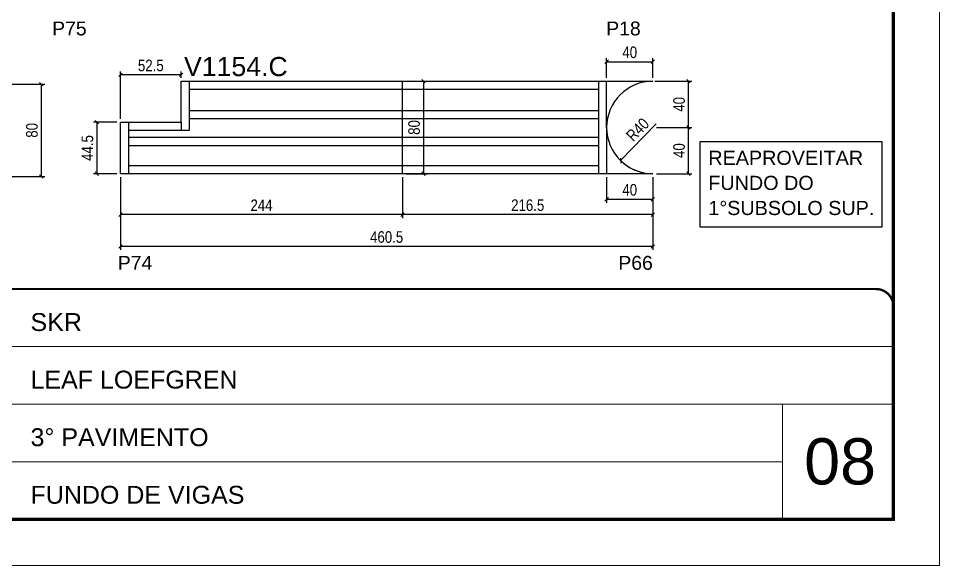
# Model space of a CAD drawing. Extents: x 1959 to 8212, y 239 to 4735.
# Drawn here: x 7416 to 8212, y 2537 to 3010 of the extents above; entities that cross this region are included whole.
import ezdxf

# ---------------------------------------------------------------- set-up
doc = ezdxf.new("R2010")
doc.units = 0
doc.linetypes.add('CONTINUO', pattern=[0])
doc.linetypes.add('DASHED', pattern=[0.75, 0.5, -0.25])
for name, color, linetype in [('5', 5, 'Continuous'), ('COTA', 241, 'Continuous'), ('NOMENCLATURA', 7, 'Continuous'), ('Painéis', 200, 'Continuous'), ('SARR_2.2x7', 40, 'Continuous')]:
    doc.layers.add(name, color=color, linetype=linetype)
for name, color, linetype, lineweight in [('CARIMBO', 255, 'Continuous', 9), ('Folhas', 255, 'Continuous', 9), ('SARRAFO DE PRESSAO', 251, 'DASHED', 9)]:
    doc.layers.add(name, color=color, linetype=linetype, lineweight=lineweight)
doc.styles.add('ARIAL', font='arial.ttf')
doc.styles.add('COTA TECNICA', font='techl___.ttf', dxfattribs={"height": 10})
doc.styles.get("Standard").update_dxf_attribs({"font": 'arial.ttf'})
doc.dimstyles.new('PAINEL', dxfattribs={"dimtxt": 10, "dimasz": 3, "dimexe": 3, "dimexo": 3, "dimgap": 3, "dimtad": 1, "dimdec": 1, "dimzin": 12, "dimdsep": 46, "dimtxsty": 'COTA TECNICA', "dimblk1": 'OBLIQUE', "dimblk2": 'OBLIQUE', "dimsah": 1, "dimcen": 0.9, "dimclrd": 4, "dimclre": 4, "dimclrt": 240, "dimadec": 1, "dimazin": 3, "dimtfac": 1, "dimtdec": 1, "dimtmove": 0, "dimatfit": 3, "dimfxl": 1, "dimtolj": 1, "dimtzin": 12, "dimarcsym": 0})

# ---------------------------------------------------------------- blocks, each defined once
blk = doc.blocks.new('9999999999')
at = {"color": 30, "linetype": 'CONTINUO'}
for p, q in [((98564.56, 34379.64), (99583.98, 34379.64)), ((98564.56, 34329.83), (99487.98, 34329.83)), ((99583.98, 34329.83), (99487.98, 34329.83)), ((99487.98, 34329.83), (99487.98, 34230.21)), ((98564.56, 34280.02), (99487.98, 34280.02))]:
    blk.add_line(p, q, dxfattribs=at)
at = {"color": 30, "linetype": 'CONTINUO', "const_width": 2}
blk.add_lwpolyline([(99583.98, 34230.21), (99583.98, 34414.45, 0.414214), (99568.98, 34429.45), (98228.98, 34429.45, 0.414214), (98213.98, 34414.45), (98213.98, 34245.21, 0.414214), (98228.98, 34230.21), (99583.98, 34230.21)], format="xyb", dxfattribs=at)
at = {"layer": 'Folhas'}
blk.add_lwpolyline([(98138.98, 34190.21), (99623.98, 34190.21), (99623.98, 35240.21), (98138.98, 35240.21)], close=True, dxfattribs=at)
at = {"layer": 'Folhas', "color": 30, "const_width": 3}
blk.add_lwpolyline([(98213.98, 34230.21), (99583.98, 34230.21), (99583.98, 35200.21), (98213.98, 35200.21)], close=True, dxfattribs=at)
at = {"color": 7, "linetype": 'Continuous', "ltscale": 5, "style": 'ARIAL'}
for s, height, p in [('SKR', 15.483, (98837.68, 34393.13)), ('LEAF LOEFGREN', 15.4829, (98837.68, 34343.32)), ('3° PAVIMENTO', 15.4829, (98837.68, 34293.51)), ('FUNDO DE VIGAS', 15.4829, (98837.68, 34243.7))]:
    blk.add_text(s, height=height, dxfattribs=at).set_placement(p)
blk = doc.blocks.new('_Oblique')
at = {"color": 0, "linetype": 'ByBlock', "lineweight": -2}
blk.add_line((-0.5, -0.5), (0.5, 0.5), dxfattribs=at)
blk = doc.blocks.new('*D977')
at = {"layer": 'COTA', "color": 4, "lineweight": -2, "transparency": 16777216}
for p, q in [((7368.52, 2953.14), (7438.37, 2953.14)), ((7435.37, 2873.14), (7435.37, 2953.14)), ((7322.02, 2873.14), (7438.37, 2873.14))]:
    blk.add_line(p, q, dxfattribs=at)
at = {"layer": 'Defpoints', "color": 0, "transparency": 16777216}
for p in [(7365.52, 2953.14), (7435.37, 2953.14), (7319.02, 2873.14)]:
    blk.add_point(p, dxfattribs=at)
at = {"layer": 'COTA', "color": 4, "lineweight": -2, "transparency": 16777216, "xscale": 3, "yscale": 3, "zscale": 3}
for p, rotation in [((7435.37, 2953.14), 90), ((7435.37, 2873.14), 270)]:
    blk.add_blockref('_Oblique', p, dxfattribs=dict(at, rotation=rotation))
at = {"layer": 'COTA', "color": 240, "transparency": 16777216, "insert": (7427.24, 2913.14), "char_height": 10, "attachment_point": 5, "rotation": 90, "style": 'COTA TECNICA'}
blk.add_mtext('\\A1;80', dxfattribs=at)
blk = doc.blocks.new('*D987')
at = {"layer": 'COTA', "color": 4, "lineweight": -2, "transparency": 16777216}
for p, q in [((7503.78, 2872.64), (7503.78, 2809.71)), ((7964.28, 2872.64), (7964.28, 2809.71)), ((7964.28, 2812.71), (7503.78, 2812.71))]:
    blk.add_line(p, q, dxfattribs=at)
at = {"layer": 'Defpoints', "color": 0, "transparency": 16777216}
for p in [(7503.78, 2875.64), (7964.28, 2875.64), (7503.78, 2812.71)]:
    blk.add_point(p, dxfattribs=at)
at = {"layer": 'COTA', "color": 4, "lineweight": -2, "transparency": 16777216, "xscale": 3, "yscale": 3, "zscale": 3, "rotation": 180}
blk.add_blockref('_Oblique', (7503.78, 2812.71), dxfattribs=at)
at = {"layer": 'COTA', "color": 4, "lineweight": -2, "transparency": 16777216, "xscale": 3, "yscale": 3, "zscale": 3}
blk.add_blockref('_Oblique', (7964.28, 2812.71), dxfattribs=at)
at = {"layer": 'COTA', "color": 240, "transparency": 16777216, "insert": (7734.03, 2820.82), "char_height": 10, "attachment_point": 5, "style": 'COTA TECNICA'}
blk.add_mtext('\\A1;460.5', dxfattribs=at)
blk = doc.blocks.new('*D988')
at = {"layer": 'COTA', "color": 4, "lineweight": -2, "transparency": 16777216}
for p, q in [((7967.28, 2915.64), (7998.09, 2915.64)), ((7995.09, 2875.64), (7995.09, 2915.64)), ((7967.28, 2875.64), (7998.09, 2875.64))]:
    blk.add_line(p, q, dxfattribs=at)
at = {"layer": 'Defpoints', "color": 0, "transparency": 16777216}
for p in [(7964.28, 2915.64), (7995.09, 2915.64), (7964.28, 2875.64)]:
    blk.add_point(p, dxfattribs=at)
at = {"layer": 'COTA', "color": 4, "lineweight": -2, "transparency": 16777216, "xscale": 3, "yscale": 3, "zscale": 3}
for p, rotation in [((7995.09, 2915.64), 90), ((7995.09, 2875.64), 270)]:
    blk.add_blockref('_Oblique', p, dxfattribs=dict(at, rotation=rotation))
at = {"layer": 'COTA', "color": 240, "transparency": 16777216, "insert": (7986.99, 2895.64), "char_height": 10, "attachment_point": 5, "rotation": 90, "style": 'COTA TECNICA'}
blk.add_mtext('\\A1;40', dxfattribs=at)
blk = doc.blocks.new('*D989')
at = {"layer": 'COTA', "color": 4, "lineweight": -2, "transparency": 16777216}
for p, q in [((7966.01, 2955.62), (7998.09, 2955.62)), ((7995.09, 2915.64), (7995.09, 2955.62)), ((7967.28, 2915.64), (7998.09, 2915.64))]:
    blk.add_line(p, q, dxfattribs=at)
at = {"layer": 'Defpoints', "color": 0, "transparency": 16777216}
for p in [(7963.01, 2955.62), (7995.09, 2955.62), (7964.28, 2915.64)]:
    blk.add_point(p, dxfattribs=at)
at = {"layer": 'COTA', "color": 4, "lineweight": -2, "transparency": 16777216, "xscale": 3, "yscale": 3, "zscale": 3}
for p, rotation in [((7995.09, 2955.62), 90), ((7995.09, 2915.64), 270)]:
    blk.add_blockref('_Oblique', p, dxfattribs=dict(at, rotation=rotation))
at = {"layer": 'COTA', "color": 240, "transparency": 16777216, "insert": (7986.99, 2935.63), "char_height": 10, "attachment_point": 5, "rotation": 90, "style": 'COTA TECNICA'}
blk.add_mtext('\\A1;40', dxfattribs=at)
blk = doc.blocks.new('*D990')
at = {"layer": 'COTA', "color": 4, "lineweight": -2, "transparency": 16777216}
for p, q in [((7924.28, 2958.64), (7924.28, 2975.53)), ((7924.28, 2972.53), (7964.28, 2972.53)), ((7964.28, 2958.64), (7964.28, 2975.53))]:
    blk.add_line(p, q, dxfattribs=at)
at = {"layer": 'Defpoints', "color": 0, "transparency": 16777216}
for p in [(7964.28, 2972.53), (7924.28, 2955.64), (7964.28, 2955.64)]:
    blk.add_point(p, dxfattribs=at)
at = {"layer": 'COTA', "color": 4, "lineweight": -2, "transparency": 16777216, "xscale": 3, "yscale": 3, "zscale": 3, "rotation": 180}
blk.add_blockref('_Oblique', (7924.28, 2972.53), dxfattribs=at)
at = {"layer": 'COTA', "color": 4, "lineweight": -2, "transparency": 16777216, "xscale": 3, "yscale": 3, "zscale": 3}
blk.add_blockref('_Oblique', (7964.28, 2972.53), dxfattribs=at)
at = {"layer": 'COTA', "color": 240, "transparency": 16777216, "insert": (7944.28, 2980.63), "char_height": 10, "attachment_point": 5, "style": 'COTA TECNICA'}
blk.add_mtext('\\A1;40', dxfattribs=at)
blk = doc.blocks.new('*D984')
at = {"layer": 'COTA', "color": 4, "lineweight": -2, "transparency": 16777216}
for p, q in [((7924.28, 2872.64), (7924.28, 2850.52)), ((7964.28, 2872.64), (7964.28, 2850.52)), ((7924.28, 2853.52), (7964.28, 2853.52))]:
    blk.add_line(p, q, dxfattribs=at)
at = {"layer": 'Defpoints', "color": 0, "transparency": 16777216}
for p in [(7924.28, 2875.64), (7964.28, 2875.64), (7964.28, 2853.52)]:
    blk.add_point(p, dxfattribs=at)
at = {"layer": 'COTA', "color": 4, "lineweight": -2, "transparency": 16777216, "xscale": 3, "yscale": 3, "zscale": 3, "rotation": 180}
blk.add_blockref('_Oblique', (7924.28, 2853.52), dxfattribs=at)
at = {"layer": 'COTA', "color": 4, "lineweight": -2, "transparency": 16777216, "xscale": 3, "yscale": 3, "zscale": 3}
blk.add_blockref('_Oblique', (7964.28, 2853.52), dxfattribs=at)
at = {"layer": 'COTA', "color": 240, "transparency": 16777216, "insert": (7944.28, 2861.62), "char_height": 10, "attachment_point": 5, "style": 'COTA TECNICA'}
blk.add_mtext('\\A1;40', dxfattribs=at)
blk = doc.blocks.new('*D985')
at = {"layer": 'COTA', "color": 4, "lineweight": -2, "transparency": 16777216}
blk.add_line((7967.26, 2918.7), (7936.41, 2886.95), dxfattribs=at)
blk.add_arc((7964.28, 2915.64), 40, 221.53383, 265.70282, dxfattribs=at)
at = {"layer": 'Defpoints', "color": 0, "transparency": 16777216}
for p in [(7964.28, 2915.64), (7936.41, 2886.95)]:
    blk.add_point(p, dxfattribs=at)
at = {"layer": 'COTA', "color": 4, "lineweight": -2, "transparency": 16777216, "xscale": 3, "yscale": 3, "zscale": 3, "rotation": 225.8310120343895}
blk.add_blockref('_Oblique', (7936.41, 2886.95), dxfattribs=at)
at = {"layer": 'COTA', "color": 240, "transparency": 16777216, "insert": (7951.15, 2913.75), "char_height": 10, "attachment_point": 5, "rotation": 45.83101, "style": 'COTA TECNICA'}
blk.add_mtext('\\A1;R40', dxfattribs=at)
blk = doc.blocks.new('*D991')
at = {"layer": 'COTA', "color": 4, "lineweight": -2, "transparency": 16777216}
for p, q in [((7747.78, 2872.64), (7747.78, 2837.24)), ((7964.28, 2872.64), (7964.28, 2837.24)), ((7964.28, 2840.24), (7747.78, 2840.24))]:
    blk.add_line(p, q, dxfattribs=at)
at = {"layer": 'Defpoints', "color": 0, "transparency": 16777216}
for p in [(7747.78, 2875.64), (7964.28, 2875.64), (7747.78, 2840.24)]:
    blk.add_point(p, dxfattribs=at)
at = {"layer": 'COTA', "color": 4, "lineweight": -2, "transparency": 16777216, "xscale": 3, "yscale": 3, "zscale": 3, "rotation": 180}
blk.add_blockref('_Oblique', (7747.78, 2840.24), dxfattribs=at)
at = {"layer": 'COTA', "color": 4, "lineweight": -2, "transparency": 16777216, "xscale": 3, "yscale": 3, "zscale": 3}
blk.add_blockref('_Oblique', (7964.28, 2840.24), dxfattribs=at)
at = {"layer": 'COTA', "color": 240, "transparency": 16777216, "insert": (7856.03, 2848.35), "char_height": 10, "attachment_point": 5, "style": 'COTA TECNICA'}
blk.add_mtext('\\A1;216.5', dxfattribs=at)
blk = doc.blocks.new('*D986')
at = {"layer": 'COTA', "color": 4, "lineweight": -2, "transparency": 16777216}
for p, q in [((7500.78, 2920.14), (7480.32, 2920.14)), ((7483.32, 2920.14), (7483.32, 2875.64)), ((7500.78, 2875.64), (7480.32, 2875.64))]:
    blk.add_line(p, q, dxfattribs=at)
at = {"layer": 'Defpoints', "color": 0, "transparency": 16777216}
for p in [(7503.78, 2920.14), (7483.32, 2875.64), (7503.78, 2875.64)]:
    blk.add_point(p, dxfattribs=at)
at = {"layer": 'COTA', "color": 4, "lineweight": -2, "transparency": 16777216, "xscale": 3, "yscale": 3, "zscale": 3}
for p, rotation in [((7483.32, 2920.14), 90), ((7483.32, 2875.64), 270)]:
    blk.add_blockref('_Oblique', p, dxfattribs=dict(at, rotation=rotation))
at = {"layer": 'COTA', "color": 240, "transparency": 16777216, "insert": (7475.21, 2897.89), "char_height": 10, "attachment_point": 5, "rotation": 90, "style": 'COTA TECNICA'}
blk.add_mtext('\\A1;44.5', dxfattribs=at)
blk = doc.blocks.new('*D992')
at = {"layer": 'COTA', "color": 4, "lineweight": -2, "transparency": 16777216}
for p, q in [((7503.78, 2872.64), (7503.78, 2837.24)), ((7747.78, 2872.64), (7747.78, 2837.24)), ((7747.78, 2840.24), (7503.78, 2840.24))]:
    blk.add_line(p, q, dxfattribs=at)
at = {"layer": 'Defpoints', "color": 0, "transparency": 16777216}
for p in [(7503.78, 2875.64), (7747.78, 2875.64), (7503.78, 2840.24)]:
    blk.add_point(p, dxfattribs=at)
at = {"layer": 'COTA', "color": 4, "lineweight": -2, "transparency": 16777216, "xscale": 3, "yscale": 3, "zscale": 3, "rotation": 180}
blk.add_blockref('_Oblique', (7503.78, 2840.24), dxfattribs=at)
at = {"layer": 'COTA', "color": 4, "lineweight": -2, "transparency": 16777216, "xscale": 3, "yscale": 3, "zscale": 3}
blk.add_blockref('_Oblique', (7747.78, 2840.24), dxfattribs=at)
at = {"layer": 'COTA', "color": 240, "transparency": 16777216, "insert": (7625.78, 2848.31), "char_height": 10, "attachment_point": 5, "style": 'COTA TECNICA'}
blk.add_mtext('\\A1;244', dxfattribs=at)
blk = doc.blocks.new('*D993')
at = {"layer": 'COTA', "color": 4, "lineweight": -2, "transparency": 16777216}
for p, q in [((7503.78, 2923.14), (7503.78, 2964.12)), ((7556.28, 2958.64), (7556.28, 2964.12)), ((7556.28, 2961.12), (7503.78, 2961.12))]:
    blk.add_line(p, q, dxfattribs=at)
at = {"layer": 'Defpoints', "color": 0, "transparency": 16777216}
for p in [(7503.78, 2961.12), (7556.28, 2955.64), (7503.78, 2920.14)]:
    blk.add_point(p, dxfattribs=at)
at = {"layer": 'COTA', "color": 4, "lineweight": -2, "transparency": 16777216, "xscale": 3, "yscale": 3, "zscale": 3, "rotation": 180}
blk.add_blockref('_Oblique', (7503.78, 2961.12), dxfattribs=at)
at = {"layer": 'COTA', "color": 4, "lineweight": -2, "transparency": 16777216, "xscale": 3, "yscale": 3, "zscale": 3}
blk.add_blockref('_Oblique', (7556.28, 2961.12), dxfattribs=at)
at = {"layer": 'COTA', "color": 240, "transparency": 16777216, "insert": (7530.03, 2969.23), "char_height": 10, "attachment_point": 5, "style": 'COTA TECNICA'}
blk.add_mtext('\\A1;52.5', dxfattribs=at)
blk = doc.blocks.new('*D994')
at = {"layer": 'COTA', "color": 4, "lineweight": -2, "transparency": 16777216}
for p, q in [((7750.78, 2955.64), (7768.94, 2955.64)), ((7765.94, 2955.64), (7765.94, 2875.64)), ((7750.78, 2875.64), (7768.94, 2875.64))]:
    blk.add_line(p, q, dxfattribs=at)
at = {"layer": 'Defpoints', "color": 0, "transparency": 16777216}
for p in [(7747.78, 2955.64), (7747.78, 2875.64), (7765.94, 2875.64)]:
    blk.add_point(p, dxfattribs=at)
at = {"layer": 'COTA', "color": 4, "lineweight": -2, "transparency": 16777216, "xscale": 3, "yscale": 3, "zscale": 3}
for p, rotation in [((7765.94, 2955.64), 90), ((7765.94, 2875.64), 270)]:
    blk.add_blockref('_Oblique', p, dxfattribs=dict(at, rotation=rotation))
at = {"layer": 'COTA', "color": 240, "transparency": 16777216, "insert": (7757.81, 2915.64), "char_height": 10, "attachment_point": 5, "rotation": 90, "style": 'COTA TECNICA'}
blk.add_mtext('\\A1;80', dxfattribs=at)

msp = doc.modelspace()

# ---------------------------------------------------------------- linework, layer by layer
at = {"layer": 'COTA'}
for p in [(7556.28, 2920.14), (7563.28, 2913.14)]:
    msp.add_line(p, (7556.28, 2913.14), dxfattribs=at)
msp.add_lwpolyline([(8005.27, 2903.59), (8162.23, 2903.59), (8162.23, 2829.34), (8005.27, 2829.34)], close=True, dxfattribs=at)
at = {"layer": 'Painéis'}
for p, q in [((7556.28, 2920.14), (7556.28, 2955.64)), ((7556.28, 2955.64), (7964.28, 2955.64)), ((7964.28, 2875.64), (7503.78, 2875.64))]:
    msp.add_line(p, q, dxfattribs=at)
at = {"layer": 'Painéis', "linetype": 'ByBlock'}
for p, q in [((7747.78, 2875.64), (7747.78, 2955.64)), ((7503.78, 2875.64), (7503.78, 2920.14)), ((7503.78, 2920.14), (7556.28, 2920.14))]:
    msp.add_line(p, q, dxfattribs=at)
at = {"layer": 'Painéis'}
msp.add_arc((7964.28, 2915.64), 40, 90, 270, dxfattribs=at)
at = {"layer": 'SARR_2.2x7', "linetype": 'Continuous'}
for p, q in [((7563.28, 2955.64), (7563.28, 2913.14)), ((7563.28, 2948.64), (7917.28, 2948.64)), ((7917.28, 2955.64), (7917.28, 2875.64)), ((7924.28, 2915.64), (7924.28, 2955.64)), ((7563.28, 2930.35), (7917.28, 2930.35)), ((7510.78, 2920.14), (7510.78, 2875.64)), ((7563.28, 2923.35), (7917.28, 2923.35)), ((7556.28, 2913.14), (7510.78, 2913.14)), ((7924.28, 2915.64), (7924.28, 2875.64)), ((7510.78, 2907.13), (7917.28, 2907.13)), ((7510.78, 2900.13), (7917.28, 2900.13)), ((7510.78, 2882.64), (7917.28, 2882.64))]:
    msp.add_line(p, q, dxfattribs=at)

# ---------------------------------------------------------------- block references
at = {"layer": 'SARRAFO DE PRESSAO', "color": 6, "linetype": 'ByBlock'}
msp.add_blockref('9999999999', (-91411.71, -31653.56), dxfattribs=at)

# ---------------------------------------------------------------- texts
at = {"color": 0, "linetype": 'Continuous', "ltscale": 5, "style": 'ARIAL'}
for s, height, p in [('REAPROVEITAR ', 12.2353, (8012.25, 2883.28)), ('FUNDO DO', 12.235, (8012.25, 2861.57)), ('1°SUBSOLO SUP.', 12.2353, (8012.25, 2839.86))]:
    msp.add_text(s, height=height, dxfattribs=at).set_placement(p)
at = {"layer": '5', "linetype": 'Continuous'}
for s, rotation, p in [('P75', 359.99996, (7444.71, 2995.28)), ('P18', 359.99996, (7923.95, 2995.28)), ('P66', 0.00004, (7934.42, 2792.51)), ('P74', 0.00004, (7501.52, 2792.51))]:
    msp.add_text(s, height=12, rotation=rotation, dxfattribs=at).set_placement(p)
at = {"layer": 'CARIMBO', "style": 'ARIAL'}
msp.add_text('08', height=40, dxfattribs=at).set_placement((8095.13, 2606.79))
at = {"layer": 'NOMENCLATURA', "linetype": 'Continuous'}
msp.add_text('V1154.C', height=16.5, dxfattribs=at).set_placement((7558.76, 2960.08))

# ---------------------------------------------------------------- dimensions: what is measured, and where the dimension line sits
at = {"layer": 'COTA'}
for base, p1, p2, angle, picture, middle in [((7964.28, 2972.53), (7924.28, 2955.64), (7964.28, 2955.64), 180, '*D990', (7944.28, 2980.63)), ((7503.78, 2961.12), (7556.28, 2955.64), (7503.78, 2920.14), 180, '*D993', (7530.03, 2969.23)), ((7765.94, 2875.64), (7747.78, 2955.64), (7747.78, 2875.64), 90, '*D994', (7757.81, 2915.64)), ((7995.09, 2955.62), (7964.28, 2915.64), (7963.01, 2955.62), 90, '*D989', (7986.99, 2935.63)), ((7435.37, 2953.14), (7319.02, 2873.14), (7365.52, 2953.14), 90, '*D977', (7427.24, 2913.14)), ((7483.32, 2875.64), (7503.78, 2920.14), (7503.78, 2875.64), 90, '*D986', (7475.21, 2897.89)), ((7995.09, 2915.64), (7964.28, 2875.64), (7964.28, 2915.64), 90, '*D988', (7986.99, 2895.64)), ((7503.78, 2812.71), (7964.28, 2875.64), (7503.78, 2875.64), 180, '*D987', (7734.03, 2820.82)), ((7503.78, 2840.24), (7747.78, 2875.64), (7503.78, 2875.64), 180, '*D992', (7625.78, 2848.31)), ((7747.78, 2840.24), (7964.28, 2875.64), (7747.78, 2875.64), 180, '*D991', (7856.03, 2848.35)), ((7964.28, 2853.52), (7924.28, 2875.64), (7964.28, 2875.64), 180, '*D984', (7944.28, 2861.62))]:
    dim = msp.add_linear_dim(base=base, p1=p1, p2=p2, angle=angle, dimstyle='PAINEL', dxfattribs=at)
    dim.commit()
    dim.dimension.update_dxf_attribs({"geometry": picture, "text_midpoint": middle})
dim = msp.add_radius_dim(center=(7964.28, 2915.64), mpoint=(7936.41, 2886.95), dimstyle='PAINEL', dxfattribs=at)
dim.commit()
dim.dimension.update_dxf_attribs({"geometry": '*D985', "text_midpoint": (7956.96, 2908.1), "dimtype": 164})

doc.saveas('drawing.dxf')
